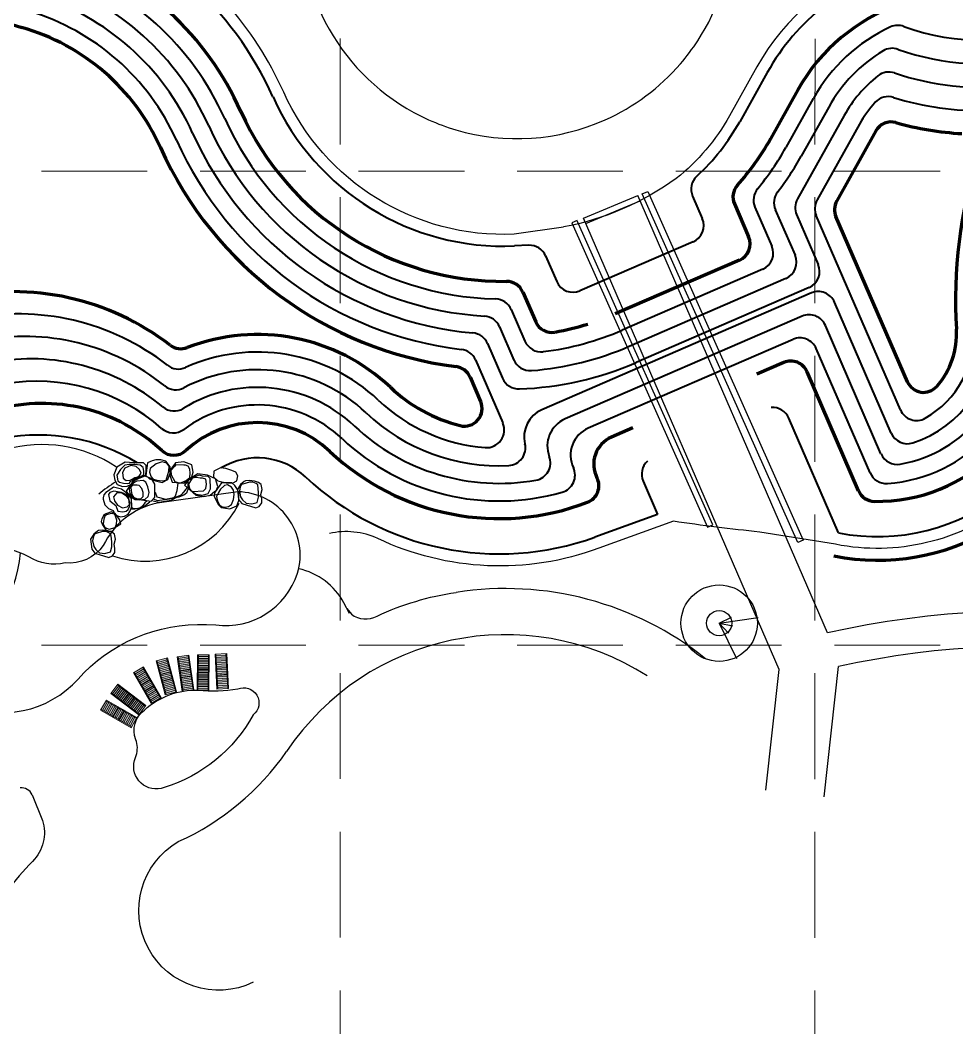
# Model space of a CAD drawing. Header units: feet. Extents: x 10084 to 13321, y 3329 to 8503.
# Drawn here: x 11002.6 to 11162.1, y 4882.5 to 5054 of the extents above; entities that cross this region are included whole.
import ezdxf

# ---------------------------------------------------------------- set-up
doc = ezdxf.new("R2010")
doc.units = ezdxf.units.FT
doc.header["$LTSCALE"] = 40
doc.header["$MEASUREMENT"] = 0
doc.linetypes.add('DASHED', pattern=[0.75, 0.5, -0.25])
doc.linetypes.add('HIDDEN', pattern=[0.375, 0.25, -0.125])
for name, color, linetype in [('amenity center', 31, 'Continuous'), ('CURB', 4, 'Continuous'), ('GRID', 254, 'DASHED'), ('Level 1', 7, 'Continuous'), ('Level 8', 7, 'Continuous')]:
    doc.layers.add(name, color=color, linetype=linetype)

msp = doc.modelspace()

# ---------------------------------------------------------------- linework, layer by layer
at = {"layer": 'amenity center', "color": 7}
for p, q in [((11108.53, 5024.47), (11109.45, 5024.88)), ((11109.45, 5024.88), (11135.93, 4965.55)), ((11098.54, 5020.35), (11107.78, 5024.18)), ((11098.92, 5019.42), (11108.16, 5023.26)), ((11140.03, 4949.73), (11107.78, 5024.18)), ((11135.01, 4965.14), (11108.52, 5024.49)), ((11097.43, 5019.91), (11096.51, 5019.51)), ((11120.53, 4968.16), (11097.44, 5019.89)), ((11131.82, 4943.52), (11098.54, 5020.35)), ((11096.51, 5019.51), (11119.61, 4967.75)), ((11119.61, 4967.75), (11120.53, 4968.16)), ((11135.93, 4965.55), (11135.01, 4965.14)), ((11121.61, 4951.4), (11123.74, 4952.41)), ((11121.61, 4951.4), (11128.25, 4952.37)), ((11121.61, 4951.4), (11123.92, 4950.97)), ((11121.61, 4951.4), (11123.22, 4949.69)), ((11121.61, 4951.4), (11124.58, 4945.39)), ((11129.55, 4922.98), (11131.82, 4943.52)), ((11139.49, 4921.87), (11141.94, 4944.01))]:
    msp.add_line(p, q, dxfattribs=at)
at = {"layer": 'amenity center', "color": 7, "ltscale": 100, "flags": 128}
for points in [[(11095.09, 5018.82), (11086.7, 5017.6, -0.307492), (11047.48, 5041.77, 0.152414), (11023.79, 5068.54, -0.282664), (11016.6, 5082.5, 0.02253), (11017.59, 5115.52)], [(11167.57, 5089.5, -0.323719), (11149.9, 5064.35, 0.184077), (11128.04, 5046.08), (11123.36, 5037.72, -0.097814), (11114.32, 5027.09)], [(11019.02, 4977.96, 0.219647), (11000.11, 4980.92, 0.163548), (10949.94, 4952.46)], [(11113.82, 4968.73), (11101.13, 4964.16, -0.20192), (11063.5, 4965.8, 0.165182), (11055.25, 4966.66)], [(11141.43, 4964.82), (11128.51, 4966.9, -0.009187), (11113.82, 4968.73)]]:
    msp.add_lwpolyline(points, format="xyb", dxfattribs=at)
at = {"layer": 'amenity center', "color": 7, "flags": 128}
for points in [[(11022.18, 4975.76), (11023.07, 4976.17), (11024.02, 4976.64), (11024.09, 4977.39), (11024.09, 4978.21), (11023.61, 4978.68), (11021.98, 4978.68), (11020.48, 4978.82), (11019.06, 4977.93), (11018.58, 4976.64), (11018.72, 4975.76), (11019.12, 4975.01), (11020.01, 4974.67), (11020.82, 4974.74), (11021.57, 4975.08)], [(11024.29, 4978.68), (11024.02, 4976.51), (11024.63, 4975.96), (11025.65, 4975.62), (11026.81, 4975.35), (11027.76, 4975.83), (11028.17, 4976.91), (11028.17, 4978), (11027.42, 4978.95), (11026.54, 4979.22), (11025.72, 4979.22), (11025.11, 4979.02)], [(11026.33, 4975.69), (11026.81, 4975.62), (11027.49, 4975.76), (11027.76, 4976.71), (11027.9, 4977.25), (11027.97, 4978.13), (11027.56, 4978.61), (11026.81, 4978.88), (11025.79, 4978.54), (11024.77, 4977.72), (11024.63, 4977.11), (11024.84, 4976.43), (11025.31, 4975.89), (11025.86, 4975.76)], [(11031.57, 4976.03), (11031.84, 4976.3), (11032.05, 4977.11), (11031.84, 4978.34), (11030.48, 4978.88), (11029.05, 4978.68), (11028.1, 4977.39), (11028.1, 4976.57), (11028.51, 4975.42), (11030.48, 4975.21), (11031.23, 4975.82)], [(11021.37, 4975.49), (11021.64, 4975.62), (11022.32, 4976.03), (11023.14, 4976.37), (11023.68, 4976.71), (11023.68, 4977.25), (11023.54, 4977.87), (11023.07, 4978.27), (11022.12, 4978.41), (11021.16, 4978.41), (11020.42, 4978.27), (11019.67, 4977.53), (11019.06, 4976.58), (11019.26, 4975.62), (11019.53, 4975.42), (11020.21, 4975.22), (11020.82, 4975.15), (11021.23, 4975.22)], [(11022.12, 4976.17), (11022.66, 4976.3), (11023, 4976.58), (11023.2, 4976.91), (11022.93, 4977.53), (11022.39, 4978.07), (11021.44, 4978.21), (11020.42, 4977.8), (11020.01, 4977.05), (11020.14, 4976.1), (11020.69, 4975.69), (11021.37, 4975.76), (11021.71, 4975.9)], [(11029.12, 4978.34), (11028.92, 4978.13), (11028.24, 4977.39), (11028.31, 4976.64), (11028.92, 4975.48), (11029.8, 4975.21), (11030.89, 4975.69), (11031.5, 4976.16), (11031.57, 4976.91), (11031.5, 4977.59), (11031.23, 4978.13), (11030.75, 4978.27), (11030.48, 4978.27)], [(11035.72, 4973.79), (11036.06, 4974.06), (11036.26, 4974.67), (11035.85, 4975.96), (11034.49, 4976.57), (11032.86, 4976.84), (11031.37, 4975.89), (11030.62, 4974.87), (11032.52, 4973.17), (11033.88, 4972.97), (11034.97, 4973.17)], [(11037.62, 4977.72), (11036.74, 4977.86), (11035.58, 4977.25), (11035.51, 4976.3), (11036.26, 4975.62), (11037.69, 4975.28), (11038.78, 4975.21), (11039.52, 4975.62), (11039.66, 4976.5), (11039.32, 4977.11), (11038.64, 4977.39)], [(11021.44, 4975.08), (11020.69, 4973.86), (11021.57, 4972.84), (11022.18, 4972.43), (11023.27, 4972.36), (11024.9, 4972.16), (11025.52, 4972.84), (11025.52, 4975.08), (11024.97, 4976.03), (11023.82, 4976.44), (11022.73, 4975.96), (11021.84, 4975.56)], [(11021.84, 4975.22), (11021.44, 4974.74), (11021.16, 4974.27), (11021.3, 4973.45), (11021.71, 4972.98), (11022.18, 4972.57), (11023, 4972.36), (11023.88, 4972.5), (11024.43, 4972.98), (11024.56, 4973.65), (11024.36, 4974.61), (11024.02, 4975.42), (11023.54, 4975.69), (11022.46, 4975.56)], [(11032.45, 4976.37), (11031.16, 4975.69), (11031.16, 4974.67), (11031.71, 4973.92), (11032.59, 4973.38), (11033.68, 4973.17), (11034.63, 4973.45), (11035.04, 4974.26), (11034.97, 4976.03), (11034.63, 4976.37), (11033.68, 4976.43), (11033.07, 4976.57)], [(11032.66, 4976.16), (11031.91, 4976.09), (11031.3, 4975.08), (11031.5, 4974.12), (11031.98, 4973.79), (11033.81, 4973.92), (11034.22, 4974.33), (11034.36, 4975.08), (11034.22, 4975.89), (11033.68, 4976.09), (11033.27, 4976.09)], [(11036.87, 4975.28), (11035.72, 4973.58), (11035.65, 4972.97), (11036.06, 4972.22), (11036.33, 4971.61), (11036.81, 4971.07), (11038.3, 4970.86), (11039.52, 4971.34), (11039.86, 4972.29), (11039.86, 4973.51), (11039.59, 4974.12), (11039.18, 4974.8), (11038.64, 4975.28), (11037.89, 4975.28)], [(11040.75, 4975.49), (11040.14, 4975.01), (11039.6, 4974.13), (11039.8, 4972.43), (11040.34, 4971.75), (11042.72, 4971), (11043.33, 4971.27), (11043.74, 4971.89), (11043.74, 4972.56), (11043.61, 4973.31), (11043.81, 4974.13), (11043.67, 4975.01), (11043.2, 4975.35), (11042.52, 4975.55), (11041.63, 4975.69), (11040.95, 4975.62)], [(11042.25, 4975.42), (11041.63, 4975.42), (11040.55, 4975.08), (11040.27, 4975.01), (11040.07, 4974.6), (11039.93, 4973.86), (11040.14, 4972.9), (11040.48, 4972.36), (11041.09, 4971.82), (11042.04, 4971.68), (11042.99, 4971.95), (11043.2, 4972.84), (11043.2, 4973.58), (11043.13, 4974.33), (11043.06, 4974.94), (11042.79, 4975.15)], [(11016.75, 4972.5), (11017.02, 4971.55), (11017.63, 4970.94), (11018.45, 4970.6), (11018.72, 4969.85), (11019.67, 4969.51), (11020.35, 4969.58), (11021.03, 4969.92), (11021.3, 4970.39), (11021.64, 4971.28), (11021.57, 4972.57), (11020.62, 4973.65), (11019.87, 4974.2), (11018.51, 4974.54), (11017.63, 4973.93), (11017.22, 4973.65), (11016.88, 4973.25), (11016.75, 4972.7)], [(11021.16, 4972.3), (11021.1, 4972.7), (11020.76, 4973.25), (11019.87, 4973.65), (11018.58, 4973.86), (11017.9, 4973.65), (11017.63, 4973.31), (11017.9, 4972.23), (11018.92, 4971.41), (11019.26, 4970.46), (11020.08, 4970.33), (11020.69, 4970.46), (11021.03, 4970.73), (11021.3, 4971.34), (11021.37, 4971.82)], [(11020.76, 4972.98), (11019.87, 4973.59), (11019.06, 4973.59), (11018.51, 4972.91), (11018.65, 4972.23), (11019.19, 4971.48), (11020.01, 4971.01), (11020.82, 4971.21), (11021.23, 4971.62), (11021.1, 4972.57)], [(11021.78, 4974.88), (11021.44, 4974.54), (11021.5, 4973.99), (11021.64, 4973.31), (11021.91, 4972.84), (11022.52, 4972.57), (11023.2, 4972.64), (11023.54, 4972.98), (11023.54, 4973.65), (11023.34, 4974.33), (11022.86, 4974.81), (11022.52, 4974.88)], [(11037.28, 4974.74), (11036.74, 4974.19), (11036.4, 4973.65), (11036.06, 4972.97), (11036.13, 4972.36), (11036.33, 4971.95), (11036.53, 4971.54), (11036.87, 4971.27), (11037.49, 4971.14), (11038.1, 4971.27), (11038.57, 4971.61), (11038.91, 4972.43), (11039.05, 4973.31), (11038.91, 4974.06), (11038.57, 4974.53), (11037.89, 4974.94), (11037.42, 4974.8)], [(11016.54, 4969.17), (11016.41, 4968.7), (11016.61, 4968.15), (11016.95, 4967.61), (11017.36, 4967), (11018.45, 4967.13), (11018.72, 4967.68), (11019.74, 4968.29), (11019.53, 4969.04), (11018.79, 4970.05), (11018.17, 4970.33), (11017.22, 4969.99), (11016.88, 4969.85), (11016.81, 4969.65)], [(11018.11, 4970.05), (11017.29, 4969.85), (11017.02, 4969.58), (11016.88, 4969.1), (11016.75, 4968.29), (11017.02, 4967.68), (11017.77, 4967.41), (11018.79, 4967.68), (11018.99, 4968.22), (11019.06, 4968.9), (11018.85, 4969.58), (11018.65, 4969.92)], [(11015.76, 4967.05), (11015.15, 4966.57), (11014.6, 4965.69), (11014.81, 4963.99), (11015.35, 4963.31), (11017.73, 4962.56), (11018.34, 4962.83), (11018.75, 4963.45), (11018.75, 4964.12), (11018.61, 4964.87), (11018.82, 4965.69), (11018.68, 4966.57), (11018.21, 4966.91), (11017.53, 4967.11), (11016.64, 4967.25), (11015.96, 4967.18)], [(11017.25, 4966.98), (11016.64, 4966.98), (11015.55, 4966.64), (11015.28, 4966.57), (11015.08, 4966.16), (11014.94, 4965.41), (11015.15, 4964.46), (11015.49, 4963.92), (11016.1, 4963.38), (11017.05, 4963.24), (11018, 4963.51), (11018.21, 4964.4), (11018.21, 4965.14), (11018.14, 4965.89), (11018.07, 4966.5), (11017.8, 4966.71)]]:
    msp.add_lwpolyline(points, close=True, dxfattribs=at)
for points in [[(11025.59, 4973.72), (11025.86, 4972.9), (11026.33, 4972.77), (11027.35, 4972.49), (11028.78, 4972.77), (11029.05, 4973.04), (11029.33, 4973.99), (11029.53, 4975.21), (11029.53, 4975.28)], [(11031.3, 4974.46), (11030.96, 4973.51), (11030.48, 4973.17), (11029.6, 4972.83), (11029.12, 4972.7), (11028.31, 4972.29), (11027.22, 4972.09), (11026.27, 4971.95), (11025.18, 4972.15)], [(11025.31, 4972.56), (11025.93, 4972.29), (11028.51, 4972.63), (11030.07, 4973.24), (11030.48, 4973.72), (11030.89, 4974.19), (11031.03, 4974.53)], [(11021.57, 4970.86), (11022.12, 4970.86), (11022.93, 4971), (11023.82, 4971.34), (11024.23, 4971.68), (11024.7, 4972.02), (11024.7, 4972.22)], [(11024.23, 4972.22), (11023.82, 4971.88), (11023.55, 4971.48), (11023.07, 4971), (11022.73, 4970.86), (11022.46, 4970.86), (11021.91, 4970.86), (11021.64, 4971)]]:
    msp.add_lwpolyline(points, dxfattribs=at)
for points in [[(11039.65, 4973.75), (11025.93, 4971.81), (11025.93, 4971.81, 0.234085), (11016.77, 4964.6, -0.264082), (11010.26, 4961.64, -0.195173), (11004.1, 4962.67, 1.122536), (10993.54, 4937.17, 0.324137), (11013.43, 4942.97, -0.221236), (11035.9, 4951.09), (11035.9, 4951.09, 0.361224), (11049.84, 4959.9, 0.496013), (11039.65, 4973.75)], [(11058.68, 4953.03), (11057.72, 4954.85), (11057.72, 4954.85, 0.216757), (11050.04, 4960.67)], [(11058.25, 4953.89), (11059, 4952.92), (11059, 4952.92, 0.295925), (11063.37, 4952.61, -0.072195), (11076.82, 4956.64)], [(11042.27, 4890.28), (11042.27, 4890.28), (11042.27, 4890.28, -0.961057), (11029.54, 4914.22, 0.135518), (11047.98, 4929.55)], [(11004.67, 4922.21), (11006.41, 4917.84), (11006.41, 4917.84, -0.283343), (11004.72, 4910.86, 0.086741), (10997.07, 4900.07, -0.219861), (10995.97, 4898.65)]]:
    msp.add_lwpolyline(points, format="xyb", dxfattribs=at)
msp.add_lwpolyline([(11023.78, 4936.61, -0.197482), (11032.95, 4939.99, 0.058518), (11039.67, 4940.2), (11039.67, 4940.2, -0.875058), (11042.29, 4935.79, -0.195089), (11027.12, 4923.43, -0.613558), (11022.08, 4928.02), (11022.08, 4928.02), (11022.08, 4928.02), (11022.37, 4928.9), (11022.37, 4928.9, 0.174972), (11022.29, 4931.57, -0.342771)], format="xyb", close=True, dxfattribs=at)
at = {"layer": 'amenity center', "color": 7}
for radius in [6.5, 2.15]:
    msp.add_circle((11121.61, 4951.4), radius, dxfattribs=at)
for centre, radius, start, end in [((11087.19, 5070.6), 36.75, 177.4031, 245.8458), ((11087.19, 5070.6), 36.75, 326.8895, 357.4031), ((11087.19, 5070.6), 36.75, 294.1114, 319.193), ((11087.19, 5070.6), 36.75, 253.5932, 294.1113), ((11028.63, 4958.97), 19.12, 120.5821, 131.3213), ((11023.94, 4979.75), 17.8, 251.7139, 333.5444), ((10980.81, 4965.32), 21.96, 294.7541, 354.8694), ((11085.19, 4902.62), 54.67, 51.384, 98.8115), ((11174.03, 4798), 155.5, 62.153, 102.6289), ((11085.26, 4904.56), 44.88, 57.4969, 146.1717), ((11174.03, 4798), 149.5, 62.153, 102.3946), ((11002.85, 4921.37), 2, 24.8446, 96.9303)]:
    msp.add_arc(centre, radius, start, end, dxfattribs=at)
at = {"layer": 'amenity center', "color": 7, "ltscale": 100, "extrusion": (0, 0, -1)}
for centre, radius, start, end in [((-11086.27, 5065.8), 47.8, 234.0707, 259.3644), ((-11148.53, 5000.62), 36.5, 183.1153, 281.2141)]:
    msp.add_arc(centre, radius, start, end, dxfattribs=at)
at = {"layer": 'CURB', "color": 7}
for start, end in [(319.193, 326.8895), (245.8458, 253.5947)]:
    msp.add_arc((11087.19, 5070.6), 36.75, start, end, dxfattribs=at)
at = {"layer": 'GRID', "color": 252, "linetype": 'HIDDEN', "lineweight": 0, "ltscale": 1.8}
for p, q in [((11057.06, 3736.88), (11057.22, 8414.92)), ((11137.79, 3736.87), (11138.28, 8414.82)), ((10169.24, 5028.35), (13236.21, 5028.35)), ((10169.24, 4947.64), (13236.21, 4947.64))]:
    msp.add_line(p, q, dxfattribs=at)
at = {"layer": 'Level 1', "color": 35, "linetype": 'Continuous', "lineweight": 40}
msp.add_line((11129.79, 5045.1), (11125.11, 5036.74), dxfattribs=at)
at = {"layer": 'Level 1', "color": 5, "linetype": 'Continuous', "lineweight": 70}
for p, q in [((11135.02, 5042.17), (11130.34, 5033.81)), ((11148.29, 5035.16), (11141.62, 5023.25)), ((11124.2, 5022.75), (11126.63, 5017.13)), ((11153.66, 4992.49), (11141.48, 5020.59)), ((11125.07, 5013.19), (11103.91, 5004.02)), ((11088.2, 5007.75), (11090.39, 5002.7)), ((11132.63, 4995.75), (11128.04, 4993.77)), ((11145.35, 4973.93), (11136.57, 4994.19)), ((11079.21, 4993.28), (11081.01, 4989.12)), ((11106.93, 4984.62), (11103.26, 4983.03))]:
    msp.add_line(p, q, dxfattribs=at)
at = {"layer": 'Level 1', "color": 5, "linetype": 'Continuous', "lineweight": 40}
for p, q in [((11137.64, 5040.71), (11132.96, 5032.34)), ((11140.26, 5039.24), (11135.58, 5030.88)), ((11142.88, 5037.77), (11134.93, 5023.59)), ((11145.5, 5036.31), (11138.28, 5023.42)), ((11117.09, 5024.06), (11118.74, 5020.25)), ((11127.7, 5022.21), (11130.58, 5015.57)), ((11131.17, 5021.75), (11134.53, 5014.01)), ((11134.8, 5020.93), (11138.47, 5012.45)), ((11152.46, 4987.7), (11138.14, 5020.76)), ((11117.18, 5016.31), (11097.91, 5007.96)), ((11089.19, 5015.7), (11086.79, 5015.6)), ((11092.07, 5013.9), (11093.97, 5009.52)), ((11129.02, 5011.63), (11105.11, 5001.27)), ((11132.97, 5010.07), (11106.3, 4998.51)), ((11136.91, 5008.51), (11107.49, 4995.76)), ((11137.31, 5007.59), (11091.43, 4987.71)), ((11150.91, 4983.74), (11141.25, 5006.03)), ((11086.22, 5004.77), (11088.55, 4999.39)), ((11135.75, 5003.64), (11095.37, 4986.15)), ((11084.21, 5001.85), (11086.67, 4996.18)), ((11149.16, 4980.22), (11139.69, 5002.08)), ((11134.19, 4999.7), (11099.32, 4984.59)), ((11082.18, 4998.99), (11084.75, 4993.07)), ((11147.3, 4976.98), (11138.13, 4998.14)), ((11080.13, 4996.19), (11084.77, 4985.47)), ((11141.92, 4966.76), (11133.45, 4986.3)), ((11108.68, 4975.57), (11111.14, 4969.89)), ((11111.14, 4969.89), (11100.45, 4966.04))]:
    msp.add_line(p, q, dxfattribs=at)
at = {"layer": 'Level 1', "color": 5, "linetype": 'Continuous', "lineweight": 70}
for centre, radius, start, end in [((11017.93, 5105.69), 55, 199.0138, 254.1108), ((10992.74, 5017.2), 52, 24.1695, 70.2187), ((11162.95, 5026.54), 32, 109.3063, 150.7567), ((10992.74, 5017.2), 37, 24.1695, 74.1108), ((11084.89, 5058.56), 49, 204.1695, 270.6122), ((11150.91, 5033.7), 3, 74.4487, 150.7567), ((11166.19, 5088.61), 54, 254.4487, 266.5487), ((11091.95, 5055.3), 44, 318.141, 330.7567), ((11084.89, 5058.56), 64, 204.1695, 262.7695), ((11242.85, 5006.4), 81, 162.4573, 183.5046), ((11126.95, 5023.94), 3, 138.141, 203.424), ((11144.24, 5021.78), 3, 150.7567, 203.424), ((11123.88, 5015.94), 3, 293.424, 23.424), ((11085.44, 5006.56), 3, 23.424, 90.6122), ((11001.36, 4963.82), 44, 52.4782, 102.5721), ((11093.14, 5003.89), 3, 203.424, 280.0611), ((11085.63, 5046.23), 46, 280.0611, 287.2615), ((11148.53, 5000.62), 28.5, 269.0421, 0.6624), ((11148.53, 5000.62), 13.5, 318.639, 3.5046), ((11043, 4967.53), 33, 46.6891, 111.19), ((11029.99, 5001.1), 3, 232.4782, 291.19), ((11133.82, 4993), 3, 23.424, 113.424), ((11076.45, 4992.09), 3, 23.424, 82.7695), ((11156.41, 4993.68), 3, 203.424, 318.639), ((11084.16, 5011.19), 27, 226.6891, 255.7678), ((11078.26, 4987.93), 3, 255.7678, 23.424), ((11006.36, 4958.95), 29.84, 46.9915, 105.2866), ((11148.53, 5000.62), 38.5, 258.9526, 341.4215), ((11043, 4967.53), 18, 46.6891, 132.6816), ((11105.25, 4978.44), 5, 113.424, 207.2466), ((11028.77, 4982.97), 3, 226.9915, 312.6816), ((11084.16, 5011.19), 42, 226.6891, 291.0076), ((11098.14, 4974.78), 3, 291.0076, 27.2466), ((11148.1, 4975.12), 3, 203.424, 269.0421)]:
    msp.add_arc(centre, radius, start, end, dxfattribs=at)
at = {"layer": 'Level 1', "color": 5, "linetype": 'Continuous', "lineweight": 40}
for centre, radius, start, end in [((10992.74, 5017.2), 58, 24.1695, 72.788), ((10992.74, 5017.2), 49, 24.1695, 71.0134), ((11162.95, 5026.54), 38, 105.451, 150.7567), ((10992.74, 5017.2), 46, 24.1695, 71.7995), ((10992.74, 5017.2), 43, 24.1695, 72.5775), ((10992.74, 5017.2), 40, 24.1695, 73.3478), ((11162.95, 5026.54), 29, 114.8303, 150.7567), ((11151.06, 5046.23), 3, 70.3543, 121.111), ((11166.19, 5088.61), 42, 250.3543, 283.3677), ((11162.95, 5026.54), 26, 121.111, 150.7567), ((11162.95, 5026.54), 23, 128.4936, 150.7567), ((11150.5, 5042.19), 3, 71.3202, 128.4936), ((11166.19, 5088.61), 46, 251.3202, 276.5764), ((11084.89, 5058.56), 43, 204.1695, 272.5385), ((11150.41, 5038.02), 3, 72.6721, 137.5333), ((11166.19, 5088.61), 50, 252.6721, 271.0965), ((11162.95, 5026.54), 20, 137.5333, 150.7567), ((11084.89, 5058.56), 52, 204.1695, 268.5198), ((11084.89, 5058.56), 52, 204.1695, 268.5198), ((11084.89, 5058.56), 55, 204.1695, 266.6132), ((11084.89, 5058.56), 55, 204.1695, 266.6132), ((11091.95, 5055.3), 38, 312.8741, 330.7567), ((11084.89, 5058.56), 61, 204.1695, 263.2578), ((11084.89, 5058.56), 61, 204.1695, 263.2578), ((11084.89, 5058.56), 58, 204.1695, 264.8663), ((11084.89, 5058.56), 58, 204.1695, 264.8663), ((11091.95, 5055.3), 47, 320.3635, 330.7567), ((11091.95, 5055.3), 50, 322.3715, 330.7567), ((11119.85, 5025.26), 3, 132.8741, 203.424), ((11130.46, 5023.41), 3, 140.3635, 203.424), ((11133.93, 5022.94), 3, 142.3715, 203.424), ((11137.55, 5022.12), 3, 150.7567, 203.424), ((11140.89, 5021.95), 3, 150.7567, 203.424), ((11115.99, 5019.06), 3, 293.424, 23.424), ((11089.32, 5012.71), 3, 23.424, 92.5385), ((11127.83, 5014.38), 3, 293.424, 23.424), ((11131.77, 5012.82), 3, 293.424, 23.424), ((11135.72, 5011.26), 3, 293.424, 23.424), ((11096.72, 5010.71), 3, 203.424, 293.424), ((11138.5, 5004.84), 3, 23.424, 113.424), ((11083.47, 5003.57), 3, 23.424, 88.5198), ((11002.39, 4963.02), 41, 51.9209, 101.9171), ((11081.46, 5000.66), 3, 23.424, 86.6132), ((11136.94, 5000.89), 3, 23.424, 113.424), ((11085.63, 5046.23), 49, 277.0885, 293.424), ((11148.53, 5000.62), 25.5, 273.8803, 1.144), ((11148.53, 5000.62), 22.5, 280.0006, 1.6641), ((11148.53, 5000.62), 19.5, 288.1145, 2.2279), ((11148.53, 5000.62), 16.5, 299.6888, 2.8421), ((11003.37, 4962.2), 38, 51.1198, 101.289), ((11079.43, 4997.8), 3, 23.424, 84.8663), ((11091.3, 5000.58), 3, 203.424, 277.0885), ((11135.38, 4996.95), 3, 23.424, 113.424), ((11148.53, 5000.62), 34.5, 258.9526, 359.7972), ((11043, 4967.53), 30, 46.6891, 114.0979), ((11077.37, 4995), 3, 23.424, 83.2578), ((11085.63, 5046.23), 52, 274.4423, 293.424), ((11004.4, 4961.38), 35, 50.027, 100.5945), ((11089.42, 4997.38), 3, 203.424, 274.4423), ((11085.63, 5046.23), 55, 272.066, 293.424), ((11029.53, 4997.65), 3, 231.9209, 294.0979), ((11043, 4967.53), 27, 46.6891, 117.6041), ((11005.5, 4960.56), 32, 48.533, 99.8236), ((11087.5, 4994.26), 3, 203.424, 272.066), ((11029.1, 4994.12), 3, 231.1198, 297.6041), ((11043, 4967.53), 24, 46.6891, 121.7035), ((11084.16, 5011.19), 30, 226.6891, 265.4567), ((11028.81, 4990.5), 3, 230.027, 301.7035), ((11043, 4967.53), 21, 46.6891, 126.6326), ((11084.16, 5011.19), 33, 226.6891, 272.834), ((11093.41, 4983.12), 5, 113.424, 193.7208), ((11130.7, 4985.11), 3, 23.424, 93.9528), ((11155.22, 4988.89), 3, 203.424, 299.6888), ((11082.02, 4984.27), 3, 265.4567, 23.424), ((11097.36, 4981.56), 5, 113.424, 201.0443), ((11028.68, 4986.79), 3, 228.533, 306.6326), ((11084.16, 5011.19), 36, 226.6891, 280.0105), ((11101.31, 4980), 5, 113.424, 205.3254), ((11153.66, 4984.94), 3, 203.424, 288.1145), ((11005.79, 4951.42), 32, 58.4047, 100.8988), ((11084.16, 5011.19), 39, 226.6891, 285.9902), ((11085.64, 4981.23), 3, 272.834, 13.7208), ((11043, 4967.53), 12, 46.6891, 120.7679), ((11089.9, 4978.69), 3, 280.0105, 21.0443), ((11111.43, 4976.76), 3, 132.8952, 203.424), ((11151.92, 4981.42), 3, 203.424, 280.0006), ((11094.08, 4976.58), 3, 285.9902, 25.3254), ((11150.05, 4978.17), 3, 203.424, 273.8803), ((11084.16, 5011.19), 48, 226.6891, 289.8371)]:
    msp.add_arc(centre, radius, start, end, dxfattribs=at)
at = {"layer": 'Level 1', "color": 35, "linetype": 'Continuous', "lineweight": 40}
for centre, radius, start, end in [((11152.03, 5050.14), 3, 69.7909, 114.8303), ((11166.19, 5088.61), 38, 249.7909, 292.221)]:
    msp.add_arc(centre, radius, start, end, dxfattribs=at)
at = {"layer": 'Level 8', "color": 7, "linetype": 'Continuous', "lineweight": 0}
for p, q in [((11031.34, 4945.97), (11029.36, 4945.69)), ((11032.07, 4940.03), (11031.2, 4945.94)), ((11032.2, 4940.03), (11031.34, 4945.97)), ((11032.81, 4946.02), (11032.75, 4940.02)), ((11034.81, 4946), (11032.81, 4946.02)), ((11032.89, 4940.02), (11032.95, 4946.02)), ((11034.61, 4940.01), (11034.67, 4945.99)), ((11034.75, 4940), (11034.81, 4946)), ((11037.8, 4946.26), (11035.8, 4946.15)), ((11035.8, 4946.15), (11036.12, 4940.16)), ((11036.25, 4940.17), (11035.92, 4946.16)), ((11037.66, 4945.95), (11035.94, 4945.85)), ((11037.97, 4940.27), (11037.64, 4946.23)), ((11038.11, 4940.26), (11037.8, 4946.26)), ((11027.69, 4945.51), (11025.76, 4944.99)), ((11025.76, 4944.99), (11027.32, 4939.2)), ((11027.46, 4939.24), (11025.89, 4945.02)), ((11027.63, 4945.18), (11025.97, 4944.72)), ((11027.71, 4944.89), (11026.05, 4944.43)), ((11027.78, 4944.6), (11026.12, 4944.15)), ((11027.86, 4944.31), (11026.2, 4943.86)), ((11029.11, 4939.69), (11027.55, 4945.46)), ((11029.25, 4939.72), (11027.69, 4945.51)), ((11029.36, 4945.69), (11030.22, 4939.75)), ((11030.36, 4939.77), (11029.5, 4945.71)), ((11031.24, 4945.65), (11029.54, 4945.4)), ((11031.29, 4945.36), (11029.58, 4945.1)), ((11031.33, 4945.06), (11029.63, 4944.8)), ((11031.37, 4944.76), (11029.67, 4944.51)), ((11031.42, 4944.47), (11029.71, 4944.21)), ((11034.66, 4944.8), (11032.93, 4944.81)), ((11034.65, 4944.5), (11032.93, 4944.51)), ((11034.66, 4945.7), (11032.94, 4945.71)), ((11034.66, 4945.4), (11032.94, 4945.41)), ((11034.66, 4945.1), (11032.94, 4945.11)), ((11037.68, 4945.65), (11035.96, 4945.55)), ((11037.69, 4945.35), (11035.97, 4945.25)), ((11037.71, 4945.05), (11035.99, 4944.95)), ((11037.72, 4944.75), (11036.01, 4944.65)), ((11037.74, 4944.45), (11036.02, 4944.35)), ((11023.62, 4943.94), (11021.89, 4942.94)), ((11021.89, 4942.94), (11024.89, 4937.74)), ((11025.01, 4937.82), (11022, 4943)), ((11023.65, 4943.61), (11022.16, 4942.74)), ((11023.8, 4943.35), (11022.31, 4942.48)), ((11023.95, 4943.09), (11022.46, 4942.22)), ((11024.1, 4942.83), (11022.61, 4941.96)), ((11024.25, 4942.57), (11022.76, 4941.7)), ((11026.5, 4938.69), (11023.5, 4943.85)), ((11026.62, 4938.74), (11023.62, 4943.94)), ((11027.94, 4944.02), (11026.28, 4943.57)), ((11028.02, 4943.73), (11026.36, 4943.28)), ((11028.31, 4943.19), (11026.39, 4942.66)), ((11028.33, 4943.12), (11026.4, 4942.59)), ((11028.1, 4943.44), (11026.44, 4942.99)), ((11028.24, 4942.86), (11026.6, 4942.41)), ((11028.32, 4942.57), (11026.67, 4942.12)), ((11031.69, 4943.6), (11029.71, 4943.3)), ((11031.7, 4943.53), (11029.72, 4943.23)), ((11031.46, 4944.17), (11029.76, 4943.91)), ((11031.5, 4943.87), (11029.8, 4943.62)), ((11031.58, 4943.28), (11029.89, 4943.02)), ((11031.62, 4942.98), (11029.93, 4942.73)), ((11031.67, 4942.68), (11029.97, 4942.43)), ((11034.79, 4943.6), (11032.79, 4943.61)), ((11034.79, 4943.53), (11032.79, 4943.54)), ((11034.63, 4942.7), (11032.91, 4942.71)), ((11034.63, 4943.3), (11032.92, 4943.31)), ((11034.63, 4943), (11032.92, 4943.01)), ((11034.65, 4944.2), (11032.93, 4944.21)), ((11034.65, 4943.9), (11032.93, 4943.91)), ((11037.92, 4943.86), (11035.92, 4943.74)), ((11037.92, 4943.79), (11035.92, 4943.67)), ((11037.98, 4942.69), (11035.98, 4942.57)), ((11037.98, 4942.62), (11035.98, 4942.5)), ((11037.76, 4944.15), (11036.04, 4944.05)), ((11037.78, 4943.55), (11036.07, 4943.45)), ((11037.79, 4943.25), (11036.09, 4943.15)), ((11037.81, 4942.95), (11036.1, 4942.85)), ((11019.25, 4941.04), (11018.04, 4939.45)), ((11023.92, 4937.29), (11019.17, 4940.91)), ((11024.02, 4937.39), (11019.25, 4941.04)), ((11024.4, 4942.31), (11022.91, 4941.44)), ((11024.55, 4942.05), (11023.06, 4941.18)), ((11024.82, 4941.86), (11023.09, 4940.85)), ((11024.86, 4941.8), (11023.13, 4940.79)), ((11024.84, 4941.52), (11023.36, 4940.66)), ((11024.99, 4941.26), (11023.51, 4940.4)), ((11025.14, 4941.01), (11023.66, 4940.14)), ((11025.41, 4940.84), (11023.68, 4939.83)), ((11028.62, 4942.06), (11026.69, 4941.53)), ((11028.64, 4941.99), (11026.71, 4941.46)), ((11028.4, 4942.28), (11026.75, 4941.83)), ((11028.56, 4941.7), (11026.91, 4941.25)), ((11028.64, 4941.42), (11026.99, 4940.96)), ((11028.72, 4941.13), (11027.07, 4940.67)), ((11028.8, 4940.84), (11027.14, 4940.38)), ((11031.86, 4942.43), (11029.88, 4942.14)), ((11031.87, 4942.37), (11029.89, 4942.07)), ((11031.76, 4942.09), (11030.06, 4941.84)), ((11031.8, 4941.79), (11030.11, 4941.54)), ((11031.85, 4941.5), (11030.15, 4941.24)), ((11031.89, 4941.2), (11030.19, 4940.95)), ((11031.93, 4940.9), (11030.24, 4940.65)), ((11034.77, 4942.42), (11032.77, 4942.44)), ((11034.77, 4942.35), (11032.77, 4942.37)), ((11034.62, 4941.5), (11032.9, 4941.51)), ((11034.62, 4941.2), (11032.9, 4941.21)), ((11034.62, 4940.9), (11032.9, 4940.91)), ((11034.62, 4942.1), (11032.91, 4942.11)), ((11034.62, 4941.8), (11032.91, 4941.81)), ((11037.85, 4942.35), (11036.14, 4942.25)), ((11037.86, 4942.05), (11036.15, 4941.95)), ((11037.88, 4941.75), (11036.17, 4941.65)), ((11037.9, 4941.45), (11036.18, 4941.35)), ((11037.92, 4941.15), (11036.2, 4941.05)), ((11037.93, 4940.86), (11036.22, 4940.76)), ((11018.04, 4939.45), (11022.8, 4935.81)), ((11022.88, 4935.92), (11018.11, 4939.55)), ((11019.4, 4940.74), (11018.36, 4939.37)), ((11019.64, 4940.56), (11018.6, 4939.18)), ((11019.87, 4940.37), (11018.84, 4939)), ((11020.11, 4940.19), (11019.07, 4938.82)), ((11020.35, 4940.01), (11019.31, 4938.64)), ((11020.59, 4939.83), (11019.55, 4938.46)), ((11020.83, 4939.65), (11019.79, 4938.27)), ((11021.15, 4939.58), (11019.95, 4937.98)), ((11021.21, 4939.54), (11020, 4937.94)), ((11021.3, 4939.27), (11020.27, 4937.91)), ((11021.54, 4939.09), (11020.51, 4937.73)), ((11025.44, 4940.78), (11023.72, 4939.77)), ((11025.44, 4940.49), (11023.96, 4939.62)), ((11025.6, 4940.23), (11024.12, 4939.36)), ((11025.75, 4939.97), (11024.27, 4939.1)), ((11025.9, 4939.71), (11024.42, 4938.84)), ((11026.05, 4939.45), (11024.57, 4938.58)), ((11026.2, 4939.19), (11024.72, 4938.32)), ((11028.88, 4940.55), (11027.22, 4940.09)), ((11028.96, 4940.26), (11027.3, 4939.8)), ((11027.32, 4939.2), (11029.25, 4939.72)), ((11029.04, 4939.97), (11027.38, 4939.51)), ((11030.22, 4939.75), (11032.2, 4940.03)), ((11031.98, 4940.61), (11030.28, 4940.35)), ((11032.02, 4940.31), (11030.32, 4940.06)), ((11032.75, 4940.02), (11034.75, 4940)), ((11034.61, 4940.6), (11032.89, 4940.61)), ((11034.61, 4940.3), (11032.89, 4940.31)), ((11036.12, 4940.16), (11038.11, 4940.26)), ((11037.95, 4940.56), (11036.23, 4940.46)), ((11017.29, 4938.31), (11016.29, 4936.57)), ((11016.63, 4936.55), (11017.47, 4938.05)), ((11016.89, 4936.4), (11017.73, 4937.9)), ((11017.15, 4936.26), (11017.99, 4937.75)), ((11017.22, 4938.19), (11022.43, 4935.22)), ((11022.5, 4935.33), (11017.29, 4938.31)), ((11017.41, 4936.11), (11018.25, 4937.6)), ((11017.67, 4935.96), (11018.51, 4937.46)), ((11021.78, 4938.91), (11020.74, 4937.55)), ((11022.09, 4938.86), (11020.88, 4937.27)), ((11022.14, 4938.82), (11020.93, 4937.23)), ((11022.25, 4938.55), (11021.22, 4937.18)), ((11022.49, 4938.37), (11021.46, 4937)), ((11022.73, 4938.19), (11021.7, 4936.82)), ((11022.97, 4938.01), (11021.94, 4936.64)), ((11023.21, 4937.83), (11022.18, 4936.45)), ((11023.45, 4937.64), (11022.41, 4936.27)), ((11023.69, 4937.46), (11022.65, 4936.09)), ((11022.8, 4935.81), (11024.02, 4937.39)), ((11026.35, 4938.93), (11024.87, 4938.06)), ((11024.89, 4937.74), (11026.62, 4938.74)), ((11016.29, 4936.57), (11021.5, 4933.6)), ((11016.38, 4936.69), (11021.57, 4933.74)), ((11017.93, 4935.81), (11018.78, 4937.31)), ((11018.19, 4935.67), (11019.04, 4937.16)), ((11018.34, 4935.41), (11019.33, 4937.15)), ((11018.4, 4935.38), (11019.39, 4937.12)), ((11018.72, 4935.37), (11019.56, 4936.86)), ((11018.98, 4935.22), (11019.82, 4936.71)), ((11019.24, 4935.08), (11020.08, 4936.57)), ((11019.36, 4934.83), (11020.35, 4936.57)), ((11019.42, 4934.79), (11020.41, 4936.54)), ((11019.75, 4934.77), (11020.6, 4936.27)), ((11020.02, 4934.62), (11020.86, 4936.12)), ((11020.28, 4934.47), (11021.12, 4935.97)), ((11020.54, 4934.32), (11021.38, 4935.82)), ((11020.8, 4934.18), (11021.64, 4935.68)), ((11021.06, 4934.03), (11021.9, 4935.53)), ((11021.32, 4933.88), (11022.16, 4935.38)), ((11021.5, 4933.6), (11022.5, 4935.33))]:
    msp.add_line(p, q, dxfattribs=at)
at = {"layer": 'Level 8', "color": 7, "linetype": 'Continuous', "lineweight": 0, "extrusion": (0, 0, -1)}
for points in [[(-11029.36, 4945.69), (-11030.22, 4939.75), (-11031.34, 4945.97), (-11032.2, 4940.03)], [(-11032.81, 4946.02), (-11032.75, 4940.02), (-11034.81, 4946), (-11034.75, 4940)], [(-11035.8, 4946.15), (-11036.12, 4940.16), (-11037.8, 4946.26), (-11038.11, 4940.26)], [(-11021.89, 4942.94), (-11024.89, 4937.74), (-11023.62, 4943.94), (-11026.62, 4938.74)], [(-11018.04, 4939.45), (-11022.8, 4935.81), (-11019.25, 4941.04), (-11024.02, 4937.39)]]:
    msp.add_solid(points, dxfattribs=at)
at = {"layer": 'Level 8', "color": 7, "linetype": 'Continuous', "lineweight": 0}
for points in [[(11025.76, 4944.99), (11027.32, 4939.2), (11027.69, 4945.51), (11029.25, 4939.72)], [(11022.5, 4935.33), (11017.29, 4938.31), (11021.5, 4933.6), (11016.29, 4936.57)]]:
    msp.add_solid(points, dxfattribs=at)

doc.saveas('drawing.dxf')
